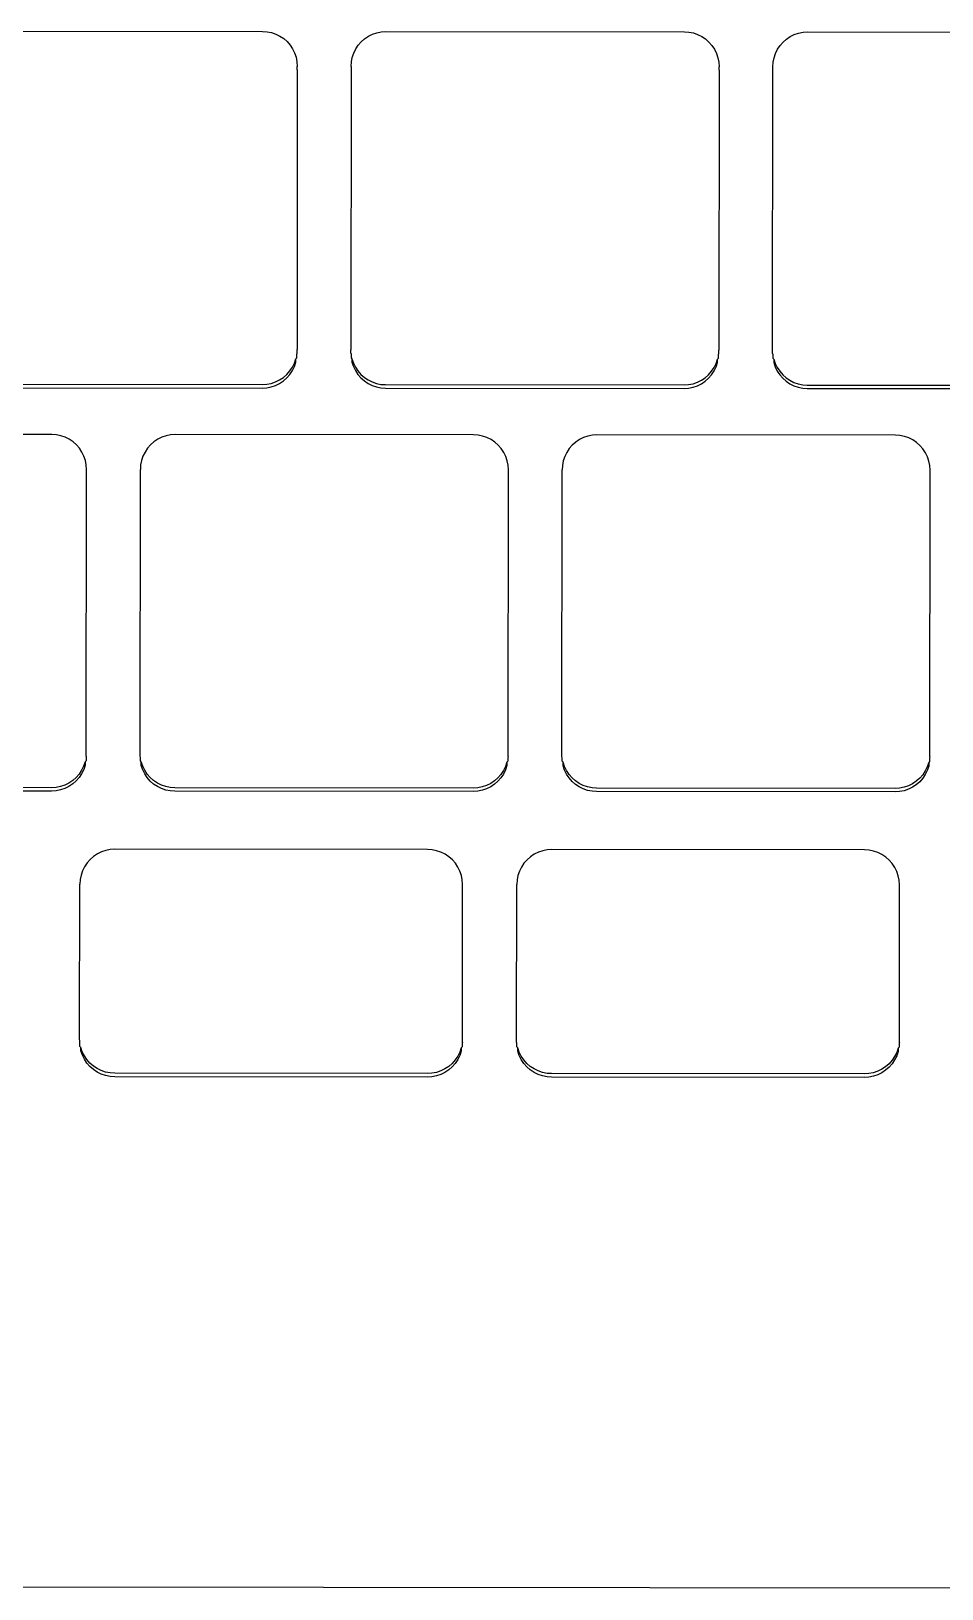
# Model space of a CAD drawing. Header units: millimetres. Extents: x 5625199 to 7433318, y -3316392 to -2552493.
# Drawn here: x 5806089.3 to 5806130.1, y -2585691.1 to -2585621.3 of the extents above; entities that cross this region are included whole.
import ezdxf

# ---------------------------------------------------------------- set-up
doc = ezdxf.new("R2010")
doc.units = ezdxf.units.MM
doc.layers.add('PL-活动家具', color=15, linetype='Continuous')

# ---------------------------------------------------------------- blocks, each defined once
blk = doc.blocks.new('GW21')
for p, q in [((5240462.262, -2566364.423), (5240475.635, -2566364.435)), ((5240475.635, -2566364.435), (5240475.838, -2566364.448)), ((5240475.838, -2566364.448), (5240476.038, -2566364.488)), ((5240476.038, -2566364.488), (5240476.23, -2566364.554)), ((5240476.23, -2566364.554), (5240476.413, -2566364.645)), ((5240476.413, -2566364.645), (5240476.582, -2566364.759)), ((5240476.582, -2566364.759), (5240476.735, -2566364.894)), ((5240476.735, -2566364.894), (5240476.869, -2566365.048)), ((5240479.92, -2566365.051), (5240480.054, -2566364.897)), ((5240480.054, -2566364.897), (5240480.207, -2566364.762)), ((5240480.207, -2566364.762), (5240480.376, -2566364.648)), ((5240480.376, -2566364.648), (5240480.559, -2566364.558)), ((5240480.559, -2566364.558), (5240480.752, -2566364.492)), ((5240480.752, -2566364.492), (5240480.951, -2566364.453)), ((5240480.951, -2566364.453), (5240481.154, -2566364.439)), ((5240481.154, -2566364.439), (5240494.527, -2566364.451)), ((5240494.527, -2566364.451), (5240494.73, -2566364.464)), ((5240494.73, -2566364.464), (5240494.93, -2566364.505)), ((5240494.93, -2566364.505), (5240495.122, -2566364.571)), ((5240495.122, -2566364.571), (5240495.305, -2566364.661)), ((5240495.305, -2566364.661), (5240495.474, -2566364.775)), ((5240495.474, -2566364.775), (5240495.627, -2566364.91)), ((5240495.627, -2566364.91), (5240495.761, -2566365.064)), ((5240498.812, -2566365.067), (5240498.946, -2566364.913)), ((5240498.946, -2566364.913), (5240499.099, -2566364.778)), ((5240499.099, -2566364.778), (5240499.268, -2566364.665)), ((5240499.268, -2566364.665), (5240499.451, -2566364.574)), ((5240499.451, -2566364.574), (5240499.644, -2566364.509)), ((5240499.644, -2566364.509), (5240499.843, -2566364.469)), ((5240499.843, -2566364.469), (5240500.046, -2566364.456)), ((5240500.046, -2566364.456), (5240513.419, -2566364.467)), ((5240476.869, -2566365.048), (5240476.981, -2566365.219)), ((5240476.981, -2566365.219), (5240477.071, -2566365.402)), ((5240477.071, -2566365.402), (5240477.136, -2566365.596)), ((5240477.136, -2566365.596), (5240477.176, -2566365.797)), ((5240479.611, -2566365.799), (5240479.651, -2566365.598)), ((5240479.651, -2566365.598), (5240479.716, -2566365.405)), ((5240479.716, -2566365.405), (5240479.806, -2566365.221)), ((5240479.806, -2566365.221), (5240479.92, -2566365.051)), ((5240495.761, -2566365.064), (5240495.873, -2566365.235)), ((5240495.873, -2566365.235), (5240495.963, -2566365.419)), ((5240495.963, -2566365.419), (5240496.029, -2566365.612)), ((5240496.029, -2566365.612), (5240496.068, -2566365.813)), ((5240498.503, -2566365.815), (5240498.543, -2566365.615)), ((5240498.543, -2566365.615), (5240498.608, -2566365.421)), ((5240498.608, -2566365.421), (5240498.698, -2566365.237)), ((5240498.698, -2566365.237), (5240498.812, -2566365.067)), ((5240477.176, -2566365.797), (5240477.189, -2566366.001)), ((5240477.19, -2566366.158), (5240477.177, -2566378.695)), ((5240477.19, -2566366.158), (5240477.189, -2566366.001)), ((5240479.597, -2566366.004), (5240479.585, -2566378.697)), ((5240479.597, -2566366.004), (5240479.611, -2566365.799)), ((5240496.068, -2566365.813), (5240496.081, -2566366.018)), ((5240496.082, -2566366.174), (5240496.069, -2566378.712)), ((5240496.082, -2566366.174), (5240496.081, -2566366.018)), ((5240498.478, -2566378.87), (5240498.489, -2566366.02)), ((5240498.489, -2566366.02), (5240498.503, -2566365.815)), ((5240477.164, -2566378.9), (5240477.178, -2566378.852)), ((5240477.164, -2566379.056), (5240477.164, -2566378.9)), ((5240477.178, -2566378.852), (5240477.177, -2566378.695)), ((5240479.586, -2566378.854), (5240479.585, -2566378.697)), ((5240479.586, -2566378.854), (5240479.598, -2566378.902)), ((5240479.598, -2566378.902), (5240479.599, -2566379.058)), ((5240496.056, -2566378.916), (5240496.07, -2566378.868)), ((5240496.057, -2566379.072), (5240496.056, -2566378.916)), ((5240496.07, -2566378.868), (5240496.069, -2566378.712)), ((5240498.478, -2566378.87), (5240498.49, -2566378.918)), ((5240498.49, -2566378.918), (5240498.491, -2566379.074)), ((5240476.721, -2566379.802), (5240476.855, -2566379.648)), ((5240476.855, -2566379.648), (5240476.968, -2566379.478)), ((5240476.856, -2566379.804), (5240476.969, -2566379.634)), ((5240476.968, -2566379.478), (5240477.058, -2566379.294)), ((5240476.969, -2566379.634), (5240477.059, -2566379.45)), ((5240477.058, -2566379.294), (5240477.124, -2566379.101)), ((5240477.059, -2566379.45), (5240477.125, -2566379.257)), ((5240477.124, -2566379.101), (5240477.164, -2566379.056)), ((5240477.125, -2566379.257), (5240477.124, -2566379.101)), ((5240479.599, -2566379.058), (5240479.638, -2566379.103)), ((5240479.638, -2566379.103), (5240479.703, -2566379.297)), ((5240479.638, -2566379.103), (5240479.639, -2566379.259)), ((5240479.639, -2566379.259), (5240479.704, -2566379.453)), ((5240479.703, -2566379.297), (5240479.793, -2566379.48)), ((5240479.704, -2566379.453), (5240479.794, -2566379.636)), ((5240479.793, -2566379.48), (5240479.906, -2566379.651)), ((5240479.794, -2566379.636), (5240479.907, -2566379.807)), ((5240479.906, -2566379.651), (5240480.04, -2566379.805)), ((5240495.613, -2566379.818), (5240495.747, -2566379.664)), ((5240495.747, -2566379.664), (5240495.86, -2566379.494)), ((5240495.748, -2566379.82), (5240495.861, -2566379.65)), ((5240495.86, -2566379.494), (5240495.95, -2566379.311)), ((5240495.861, -2566379.65), (5240495.951, -2566379.467)), ((5240495.95, -2566379.311), (5240496.016, -2566379.117)), ((5240495.951, -2566379.467), (5240496.017, -2566379.273)), ((5240496.016, -2566379.117), (5240496.057, -2566379.072)), ((5240496.017, -2566379.273), (5240496.016, -2566379.117)), ((5240498.491, -2566379.074), (5240498.53, -2566379.119)), ((5240498.53, -2566379.119), (5240498.595, -2566379.313)), ((5240498.53, -2566379.119), (5240498.531, -2566379.275)), ((5240498.531, -2566379.275), (5240498.596, -2566379.469)), ((5240498.595, -2566379.313), (5240498.685, -2566379.497)), ((5240498.596, -2566379.469), (5240498.686, -2566379.653)), ((5240498.685, -2566379.497), (5240498.798, -2566379.667)), ((5240498.686, -2566379.653), (5240498.799, -2566379.823)), ((5240498.798, -2566379.667), (5240498.932, -2566379.821)), ((5240462.247, -2566380.248), (5240475.62, -2566380.26)), ((5240475.62, -2566380.26), (5240475.823, -2566380.246)), ((5240475.823, -2566380.246), (5240476.023, -2566380.207)), ((5240475.824, -2566380.402), (5240476.024, -2566380.363)), ((5240476.023, -2566380.207), (5240476.216, -2566380.141)), ((5240476.024, -2566380.363), (5240476.216, -2566380.297)), ((5240476.216, -2566380.141), (5240476.398, -2566380.05)), ((5240476.216, -2566380.297), (5240476.399, -2566380.207)), ((5240476.398, -2566380.05), (5240476.567, -2566379.937)), ((5240476.399, -2566380.207), (5240476.568, -2566380.093)), ((5240476.567, -2566379.937), (5240476.721, -2566379.802)), ((5240476.568, -2566380.093), (5240476.721, -2566379.958)), ((5240476.721, -2566379.958), (5240476.856, -2566379.804)), ((5240479.907, -2566379.807), (5240480.041, -2566379.961)), ((5240480.04, -2566379.805), (5240480.193, -2566379.94)), ((5240480.041, -2566379.961), (5240480.194, -2566380.096)), ((5240480.193, -2566379.94), (5240480.362, -2566380.054)), ((5240480.194, -2566380.096), (5240480.363, -2566380.21)), ((5240480.362, -2566380.054), (5240480.544, -2566380.145)), ((5240480.363, -2566380.21), (5240480.545, -2566380.301)), ((5240480.544, -2566380.145), (5240480.737, -2566380.211)), ((5240480.545, -2566380.301), (5240480.738, -2566380.367)), ((5240480.737, -2566380.211), (5240480.936, -2566380.251)), ((5240480.738, -2566380.367), (5240480.937, -2566380.407)), ((5240480.936, -2566380.251), (5240481.139, -2566380.264)), ((5240481.139, -2566380.264), (5240494.512, -2566380.276)), ((5240494.512, -2566380.276), (5240494.715, -2566380.262)), ((5240494.715, -2566380.262), (5240494.915, -2566380.223)), ((5240494.716, -2566380.419), (5240494.916, -2566380.379)), ((5240494.915, -2566380.223), (5240495.108, -2566380.157)), ((5240494.916, -2566380.379), (5240495.108, -2566380.313)), ((5240495.108, -2566380.157), (5240495.29, -2566380.067)), ((5240495.108, -2566380.313), (5240495.291, -2566380.223)), ((5240495.29, -2566380.067), (5240495.459, -2566379.953)), ((5240495.291, -2566380.223), (5240495.46, -2566380.109)), ((5240495.459, -2566379.953), (5240495.613, -2566379.818)), ((5240495.46, -2566380.109), (5240495.613, -2566379.974)), ((5240495.613, -2566379.974), (5240495.748, -2566379.82)), ((5240498.799, -2566379.823), (5240498.933, -2566379.977)), ((5240498.932, -2566379.821), (5240499.085, -2566379.956)), ((5240498.933, -2566379.977), (5240499.086, -2566380.112)), ((5240499.085, -2566379.956), (5240499.254, -2566380.07)), ((5240499.086, -2566380.112), (5240499.255, -2566380.226)), ((5240499.254, -2566380.07), (5240499.436, -2566380.161)), ((5240499.255, -2566380.226), (5240499.437, -2566380.317)), ((5240499.436, -2566380.161), (5240499.629, -2566380.227)), ((5240499.437, -2566380.317), (5240499.63, -2566380.383)), ((5240499.629, -2566380.227), (5240499.828, -2566380.267)), ((5240499.63, -2566380.383), (5240499.829, -2566380.423)), ((5240499.828, -2566380.267), (5240500.031, -2566380.28)), ((5240500.031, -2566380.28), (5240513.404, -2566380.292)), ((5240462.248, -2566380.404), (5240475.621, -2566380.416)), ((5240475.621, -2566380.416), (5240475.824, -2566380.402)), ((5240480.937, -2566380.407), (5240481.14, -2566380.42)), ((5240481.14, -2566380.42), (5240494.513, -2566380.432)), ((5240494.513, -2566380.432), (5240494.716, -2566380.419)), ((5240499.829, -2566380.423), (5240500.032, -2566380.437)), ((5240500.032, -2566380.437), (5240513.405, -2566380.448)), ((5240466.197, -2566382.499), (5240452.824, -2566382.488)), ((5240466.4, -2566382.513), (5240466.197, -2566382.499)), ((5240466.6, -2566382.553), (5240466.4, -2566382.513)), ((5240466.792, -2566382.619), (5240466.6, -2566382.553)), ((5240466.975, -2566382.71), (5240466.792, -2566382.619)), ((5240467.144, -2566382.823), (5240466.975, -2566382.71)), ((5240467.297, -2566382.959), (5240467.144, -2566382.823)), ((5240467.431, -2566383.113), (5240467.297, -2566382.959)), ((5240467.543, -2566383.283), (5240467.431, -2566383.113)), ((5240470.482, -2566383.115), (5240470.368, -2566383.285)), ((5240470.616, -2566382.961), (5240470.482, -2566383.115)), ((5240470.769, -2566382.827), (5240470.616, -2566382.961)), ((5240470.938, -2566382.713), (5240470.769, -2566382.827)), ((5240471.121, -2566382.623), (5240470.938, -2566382.713)), ((5240471.314, -2566382.557), (5240471.121, -2566382.623)), ((5240471.513, -2566382.517), (5240471.314, -2566382.557)), ((5240471.716, -2566382.504), (5240471.513, -2566382.517)), ((5240485.089, -2566382.515), (5240471.716, -2566382.504)), ((5240485.292, -2566382.529), (5240485.089, -2566382.515)), ((5240485.492, -2566382.569), (5240485.292, -2566382.529)), ((5240485.684, -2566382.635), (5240485.492, -2566382.569)), ((5240485.867, -2566382.726), (5240485.684, -2566382.635)), ((5240486.036, -2566382.84), (5240485.867, -2566382.726)), ((5240486.189, -2566382.975), (5240486.036, -2566382.84)), ((5240486.323, -2566383.129), (5240486.189, -2566382.975)), ((5240486.436, -2566383.299), (5240486.323, -2566383.129)), ((5240489.374, -2566383.132), (5240489.26, -2566383.302)), ((5240489.508, -2566382.978), (5240489.374, -2566383.132)), ((5240489.661, -2566382.843), (5240489.508, -2566382.978)), ((5240489.83, -2566382.729), (5240489.661, -2566382.843)), ((5240490.013, -2566382.639), (5240489.83, -2566382.729)), ((5240490.206, -2566382.573), (5240490.013, -2566382.639)), ((5240490.405, -2566382.533), (5240490.206, -2566382.573)), ((5240490.608, -2566382.52), (5240490.405, -2566382.533)), ((5240503.981, -2566382.532), (5240490.608, -2566382.52)), ((5240504.184, -2566382.545), (5240503.981, -2566382.532)), ((5240504.384, -2566382.585), (5240504.184, -2566382.545)), ((5240504.576, -2566382.651), (5240504.384, -2566382.585)), ((5240504.759, -2566382.742), (5240504.576, -2566382.651)), ((5240504.928, -2566382.856), (5240504.759, -2566382.742)), ((5240505.081, -2566382.991), (5240504.928, -2566382.856)), ((5240505.215, -2566383.145), (5240505.081, -2566382.991)), ((5240505.328, -2566383.315), (5240505.215, -2566383.145)), ((5240467.633, -2566383.467), (5240467.543, -2566383.283)), ((5240467.699, -2566383.661), (5240467.633, -2566383.467)), ((5240467.738, -2566383.862), (5240467.699, -2566383.661)), ((5240467.751, -2566384.066), (5240467.738, -2566383.862)), ((5240470.173, -2566383.864), (5240470.159, -2566384.068)), ((5240470.213, -2566383.663), (5240470.173, -2566383.864)), ((5240470.278, -2566383.469), (5240470.213, -2566383.663)), ((5240470.368, -2566383.285), (5240470.278, -2566383.469)), ((5240486.525, -2566383.483), (5240486.436, -2566383.299)), ((5240486.591, -2566383.677), (5240486.525, -2566383.483)), ((5240486.63, -2566383.878), (5240486.591, -2566383.677)), ((5240486.643, -2566384.082), (5240486.63, -2566383.878)), ((5240489.105, -2566383.679), (5240489.065, -2566383.88)), ((5240489.17, -2566383.485), (5240489.105, -2566383.679)), ((5240489.26, -2566383.302), (5240489.17, -2566383.485)), ((5240505.417, -2566383.499), (5240505.328, -2566383.315)), ((5240505.483, -2566383.693), (5240505.417, -2566383.499)), ((5240505.522, -2566383.894), (5240505.483, -2566383.693)), ((5240467.739, -2566396.76), (5240467.752, -2566384.222)), ((5240467.752, -2566384.222), (5240467.751, -2566384.066)), ((5240470.147, -2566396.762), (5240470.159, -2566384.068)), ((5240486.631, -2566396.776), (5240486.644, -2566384.238)), ((5240486.644, -2566384.238), (5240486.643, -2566384.082)), ((5240489.039, -2566396.778), (5240489.051, -2566384.084)), ((5240489.065, -2566383.88), (5240489.051, -2566384.084)), ((5240505.535, -2566384.098), (5240505.522, -2566383.894)), ((5240505.523, -2566396.792), (5240505.536, -2566384.255)), ((5240505.536, -2566384.255), (5240505.535, -2566384.098)), ((5240467.727, -2566397.12), (5240467.686, -2566397.165)), ((5240467.74, -2566396.916), (5240467.726, -2566396.964)), ((5240467.726, -2566396.964), (5240467.727, -2566397.12)), ((5240467.74, -2566396.916), (5240467.739, -2566396.76)), ((5240470.148, -2566396.918), (5240470.147, -2566396.762)), ((5240470.16, -2566396.966), (5240470.148, -2566396.918)), ((5240470.161, -2566397.122), (5240470.16, -2566396.966)), ((5240470.2, -2566397.167), (5240470.161, -2566397.122)), ((5240486.619, -2566397.137), (5240486.578, -2566397.181)), ((5240486.632, -2566396.932), (5240486.618, -2566396.98)), ((5240486.618, -2566396.98), (5240486.619, -2566397.137)), ((5240486.632, -2566396.932), (5240486.631, -2566396.776)), ((5240489.04, -2566396.934), (5240489.039, -2566396.778)), ((5240489.053, -2566396.982), (5240489.04, -2566396.934)), ((5240489.053, -2566397.139), (5240489.053, -2566396.982)), ((5240489.092, -2566397.183), (5240489.053, -2566397.139)), ((5240505.524, -2566396.948), (5240505.51, -2566396.997)), ((5240505.51, -2566396.997), (5240505.511, -2566397.153)), ((5240505.524, -2566396.948), (5240505.523, -2566396.792)), ((5240467.417, -2566397.713), (5240467.283, -2566397.866)), ((5240467.53, -2566397.542), (5240467.417, -2566397.713)), ((5240467.531, -2566397.699), (5240467.418, -2566397.869)), ((5240467.62, -2566397.359), (5240467.53, -2566397.542)), ((5240467.621, -2566397.515), (5240467.531, -2566397.699)), ((5240467.686, -2566397.165), (5240467.62, -2566397.359)), ((5240467.687, -2566397.321), (5240467.621, -2566397.515)), ((5240467.686, -2566397.165), (5240467.687, -2566397.321)), ((5240470.265, -2566397.361), (5240470.2, -2566397.167)), ((5240470.201, -2566397.323), (5240470.2, -2566397.167)), ((5240470.266, -2566397.517), (5240470.201, -2566397.323)), ((5240470.355, -2566397.545), (5240470.265, -2566397.361)), ((5240470.356, -2566397.701), (5240470.266, -2566397.517)), ((5240470.468, -2566397.715), (5240470.355, -2566397.545)), ((5240470.469, -2566397.871), (5240470.356, -2566397.701)), ((5240470.602, -2566397.869), (5240470.468, -2566397.715)), ((5240486.309, -2566397.729), (5240486.175, -2566397.883)), ((5240486.422, -2566397.559), (5240486.309, -2566397.729)), ((5240486.423, -2566397.715), (5240486.31, -2566397.885)), ((5240486.512, -2566397.375), (5240486.422, -2566397.559)), ((5240486.513, -2566397.531), (5240486.423, -2566397.715)), ((5240486.578, -2566397.181), (5240486.512, -2566397.375)), ((5240486.579, -2566397.337), (5240486.513, -2566397.531)), ((5240486.578, -2566397.181), (5240486.579, -2566397.337)), ((5240489.157, -2566397.377), (5240489.092, -2566397.183)), ((5240489.093, -2566397.339), (5240489.092, -2566397.183)), ((5240489.158, -2566397.533), (5240489.093, -2566397.339)), ((5240489.247, -2566397.561), (5240489.157, -2566397.377)), ((5240489.248, -2566397.717), (5240489.158, -2566397.533)), ((5240489.36, -2566397.731), (5240489.247, -2566397.561)), ((5240489.361, -2566397.888), (5240489.248, -2566397.717)), ((5240489.494, -2566397.885), (5240489.36, -2566397.731)), ((5240505.201, -2566397.745), (5240505.067, -2566397.899)), ((5240505.314, -2566397.575), (5240505.201, -2566397.745)), ((5240505.315, -2566397.731), (5240505.202, -2566397.901)), ((5240505.404, -2566397.391), (5240505.314, -2566397.575)), ((5240505.405, -2566397.547), (5240505.315, -2566397.731)), ((5240505.47, -2566397.197), (5240505.404, -2566397.391)), ((5240505.471, -2566397.354), (5240505.405, -2566397.547)), ((5240505.511, -2566397.153), (5240505.47, -2566397.197)), ((5240505.47, -2566397.197), (5240505.471, -2566397.354)), ((5240466.182, -2566398.324), (5240452.809, -2566398.313)), ((5240466.183, -2566398.48), (5240452.81, -2566398.469)), ((5240466.385, -2566398.311), (5240466.182, -2566398.324)), ((5240466.386, -2566398.467), (5240466.183, -2566398.48)), ((5240466.585, -2566398.271), (5240466.385, -2566398.311)), ((5240466.586, -2566398.427), (5240466.386, -2566398.467)), ((5240466.778, -2566398.205), (5240466.585, -2566398.271)), ((5240466.778, -2566398.361), (5240466.586, -2566398.427)), ((5240466.96, -2566398.115), (5240466.778, -2566398.205)), ((5240466.961, -2566398.271), (5240466.778, -2566398.361)), ((5240467.129, -2566398.001), (5240466.96, -2566398.115)), ((5240467.13, -2566398.157), (5240466.961, -2566398.271)), ((5240467.283, -2566397.866), (5240467.129, -2566398.001)), ((5240467.283, -2566398.023), (5240467.13, -2566398.157)), ((5240467.418, -2566397.869), (5240467.283, -2566398.023)), ((5240470.603, -2566398.025), (5240470.469, -2566397.871)), ((5240470.755, -2566398.004), (5240470.602, -2566397.869)), ((5240470.756, -2566398.161), (5240470.603, -2566398.025)), ((5240470.924, -2566398.118), (5240470.755, -2566398.004)), ((5240470.925, -2566398.274), (5240470.756, -2566398.161)), ((5240471.106, -2566398.209), (5240470.924, -2566398.118)), ((5240471.107, -2566398.365), (5240470.925, -2566398.274)), ((5240471.299, -2566398.275), (5240471.106, -2566398.209)), ((5240471.3, -2566398.431), (5240471.107, -2566398.365)), ((5240471.498, -2566398.315), (5240471.299, -2566398.275)), ((5240471.499, -2566398.471), (5240471.3, -2566398.431)), ((5240471.701, -2566398.329), (5240471.498, -2566398.315)), ((5240471.702, -2566398.485), (5240471.499, -2566398.471)), ((5240485.074, -2566398.34), (5240471.701, -2566398.329)), ((5240485.075, -2566398.496), (5240471.702, -2566398.485)), ((5240485.277, -2566398.327), (5240485.074, -2566398.34)), ((5240485.278, -2566398.483), (5240485.075, -2566398.496)), ((5240485.477, -2566398.287), (5240485.277, -2566398.327)), ((5240485.478, -2566398.443), (5240485.278, -2566398.483)), ((5240485.67, -2566398.222), (5240485.477, -2566398.287)), ((5240485.67, -2566398.378), (5240485.478, -2566398.443)), ((5240485.852, -2566398.131), (5240485.67, -2566398.222)), ((5240485.853, -2566398.287), (5240485.67, -2566398.378)), ((5240486.022, -2566398.017), (5240485.852, -2566398.131)), ((5240486.022, -2566398.174), (5240485.853, -2566398.287)), ((5240486.175, -2566397.883), (5240486.022, -2566398.017)), ((5240486.175, -2566398.039), (5240486.022, -2566398.174)), ((5240486.31, -2566397.885), (5240486.175, -2566398.039)), ((5240489.495, -2566398.042), (5240489.361, -2566397.888)), ((5240489.647, -2566398.021), (5240489.494, -2566397.885)), ((5240489.648, -2566398.177), (5240489.495, -2566398.042)), ((5240489.816, -2566398.135), (5240489.647, -2566398.021)), ((5240489.817, -2566398.291), (5240489.648, -2566398.177)), ((5240489.998, -2566398.225), (5240489.816, -2566398.135)), ((5240489.999, -2566398.381), (5240489.817, -2566398.291)), ((5240490.191, -2566398.291), (5240489.998, -2566398.225)), ((5240490.192, -2566398.447), (5240489.999, -2566398.381)), ((5240490.39, -2566398.331), (5240490.191, -2566398.291)), ((5240490.391, -2566398.487), (5240490.192, -2566398.447)), ((5240490.594, -2566398.345), (5240490.39, -2566398.331)), ((5240490.594, -2566398.501), (5240490.391, -2566398.487)), ((5240503.966, -2566398.356), (5240490.594, -2566398.345)), ((5240503.967, -2566398.513), (5240490.594, -2566398.501)), ((5240504.169, -2566398.343), (5240503.966, -2566398.356)), ((5240504.17, -2566398.499), (5240503.967, -2566398.513)), ((5240504.369, -2566398.303), (5240504.169, -2566398.343)), ((5240504.37, -2566398.46), (5240504.17, -2566398.499)), ((5240504.562, -2566398.238), (5240504.369, -2566398.303)), ((5240504.563, -2566398.394), (5240504.37, -2566398.46)), ((5240504.744, -2566398.147), (5240504.562, -2566398.238)), ((5240504.745, -2566398.303), (5240504.563, -2566398.394)), ((5240504.914, -2566398.034), (5240504.744, -2566398.147)), ((5240504.914, -2566398.19), (5240504.745, -2566398.303)), ((5240505.067, -2566397.899), (5240504.914, -2566398.034)), ((5240505.068, -2566398.055), (5240504.914, -2566398.19)), ((5240505.202, -2566397.901), (5240505.068, -2566398.055)), ((5240468.235, -2566401.292), (5240468.064, -2566401.406)), ((5240468.419, -2566401.202), (5240468.235, -2566401.292)), ((5240468.614, -2566401.136), (5240468.419, -2566401.202)), ((5240468.815, -2566401.096), (5240468.614, -2566401.136)), ((5240469.02, -2566401.083), (5240468.815, -2566401.096)), ((5240483.023, -2566401.095), (5240469.02, -2566401.083)), ((5240483.228, -2566401.109), (5240483.023, -2566401.095)), ((5240483.43, -2566401.149), (5240483.228, -2566401.109)), ((5240483.624, -2566401.215), (5240483.43, -2566401.149)), ((5240483.808, -2566401.305), (5240483.624, -2566401.215)), ((5240483.979, -2566401.419), (5240483.808, -2566401.305)), ((5240487.804, -2566401.309), (5240487.633, -2566401.422)), ((5240487.989, -2566401.218), (5240487.804, -2566401.309)), ((5240488.183, -2566401.153), (5240487.989, -2566401.218)), ((5240488.385, -2566401.113), (5240488.183, -2566401.153)), ((5240488.59, -2566401.1), (5240488.385, -2566401.113)), ((5240502.593, -2566401.112), (5240488.59, -2566401.1)), ((5240502.798, -2566401.125), (5240502.593, -2566401.112)), ((5240502.999, -2566401.165), (5240502.798, -2566401.125)), ((5240503.194, -2566401.231), (5240502.999, -2566401.165)), ((5240503.378, -2566401.322), (5240503.194, -2566401.231)), ((5240503.549, -2566401.436), (5240503.378, -2566401.322)), ((5240467.659, -2566401.865), (5240467.568, -2566402.048)), ((5240467.773, -2566401.694), (5240467.659, -2566401.865)), ((5240467.909, -2566401.541), (5240467.773, -2566401.694)), ((5240468.064, -2566401.406), (5240467.909, -2566401.541)), ((5240484.134, -2566401.554), (5240483.979, -2566401.419)), ((5240484.269, -2566401.709), (5240484.134, -2566401.554)), ((5240484.383, -2566401.879), (5240484.269, -2566401.709)), ((5240484.474, -2566402.063), (5240484.383, -2566401.879)), ((5240487.229, -2566401.881), (5240487.138, -2566402.065)), ((5240487.343, -2566401.711), (5240487.229, -2566401.881)), ((5240487.479, -2566401.557), (5240487.343, -2566401.711)), ((5240487.633, -2566401.422), (5240487.479, -2566401.557)), ((5240503.703, -2566401.571), (5240503.549, -2566401.436)), ((5240503.839, -2566401.725), (5240503.703, -2566401.571)), ((5240503.953, -2566401.896), (5240503.839, -2566401.725)), ((5240504.043, -2566402.079), (5240503.953, -2566401.896)), ((5240467.441, -2566409.556), (5240467.448, -2566402.647)), ((5240467.461, -2566402.443), (5240467.448, -2566402.647)), ((5240467.502, -2566402.242), (5240467.461, -2566402.443)), ((5240467.568, -2566402.048), (5240467.502, -2566402.242)), ((5240484.54, -2566402.257), (5240484.474, -2566402.063)), ((5240484.579, -2566402.457), (5240484.54, -2566402.257)), ((5240484.593, -2566402.662), (5240484.579, -2566402.457)), ((5240484.593, -2566402.818), (5240484.593, -2566402.662)), ((5240487.011, -2566409.572), (5240487.018, -2566402.664)), ((5240487.031, -2566402.46), (5240487.018, -2566402.664)), ((5240487.071, -2566402.259), (5240487.031, -2566402.46)), ((5240487.138, -2566402.065), (5240487.071, -2566402.259)), ((5240504.109, -2566402.273), (5240504.043, -2566402.079)), ((5240504.149, -2566402.474), (5240504.109, -2566402.273)), ((5240504.162, -2566402.679), (5240504.149, -2566402.474)), ((5240504.163, -2566402.835), (5240504.162, -2566402.679)), ((5240484.586, -2566409.57), (5240484.593, -2566402.818)), ((5240504.156, -2566409.587), (5240504.163, -2566402.835)), ((5240467.442, -2566409.712), (5240467.441, -2566409.556)), ((5240484.587, -2566409.726), (5240484.586, -2566409.57)), ((5240487.012, -2566409.729), (5240487.011, -2566409.572)), ((5240504.157, -2566409.743), (5240504.156, -2566409.587)), ((5240467.455, -2566409.76), (5240467.442, -2566409.712)), ((5240467.455, -2566409.916), (5240467.455, -2566409.76)), ((5240467.494, -2566409.961), (5240467.455, -2566409.916)), ((5240467.56, -2566410.155), (5240467.494, -2566409.961)), ((5240467.495, -2566410.117), (5240467.494, -2566409.961)), ((5240467.561, -2566410.311), (5240467.495, -2566410.117)), ((5240467.651, -2566410.338), (5240467.56, -2566410.155)), ((5240467.652, -2566410.495), (5240467.561, -2566410.311)), ((5240467.765, -2566410.509), (5240467.651, -2566410.338)), ((5240484.375, -2566410.353), (5240484.261, -2566410.523)), ((5240484.466, -2566410.169), (5240484.375, -2566410.353)), ((5240484.467, -2566410.325), (5240484.376, -2566410.509)), ((5240484.532, -2566409.975), (5240484.466, -2566410.169)), ((5240484.533, -2566410.132), (5240484.467, -2566410.325)), ((5240484.573, -2566409.931), (5240484.532, -2566409.975)), ((5240484.532, -2566409.975), (5240484.533, -2566410.132)), ((5240484.587, -2566409.726), (5240484.573, -2566409.775)), ((5240484.573, -2566409.775), (5240484.573, -2566409.931)), ((5240487.024, -2566409.777), (5240487.012, -2566409.729)), ((5240487.025, -2566409.933), (5240487.024, -2566409.777)), ((5240487.064, -2566409.978), (5240487.025, -2566409.933)), ((5240487.13, -2566410.172), (5240487.064, -2566409.978)), ((5240487.065, -2566410.134), (5240487.064, -2566409.978)), ((5240487.131, -2566410.328), (5240487.065, -2566410.134)), ((5240487.221, -2566410.355), (5240487.13, -2566410.172)), ((5240487.222, -2566410.511), (5240487.131, -2566410.328)), ((5240487.335, -2566410.526), (5240487.221, -2566410.355)), ((5240503.945, -2566410.37), (5240503.83, -2566410.54)), ((5240504.036, -2566410.186), (5240503.945, -2566410.37)), ((5240504.037, -2566410.342), (5240503.946, -2566410.526)), ((5240504.102, -2566409.992), (5240504.036, -2566410.186)), ((5240504.103, -2566410.148), (5240504.037, -2566410.342)), ((5240504.143, -2566409.948), (5240504.102, -2566409.992)), ((5240504.102, -2566409.992), (5240504.103, -2566410.148)), ((5240504.157, -2566409.743), (5240504.142, -2566409.791)), ((5240504.142, -2566409.791), (5240504.143, -2566409.948)), ((5240467.766, -2566410.665), (5240467.652, -2566410.495)), ((5240467.9, -2566410.663), (5240467.765, -2566410.509)), ((5240467.901, -2566410.819), (5240467.766, -2566410.665)), ((5240468.055, -2566410.798), (5240467.9, -2566410.663)), ((5240468.056, -2566410.954), (5240467.901, -2566410.819)), ((5240468.226, -2566410.912), (5240468.055, -2566410.798)), ((5240468.226, -2566411.068), (5240468.056, -2566410.954)), ((5240468.41, -2566411.003), (5240468.226, -2566410.912)), ((5240468.411, -2566411.159), (5240468.226, -2566411.068)), ((5240468.604, -2566411.069), (5240468.41, -2566411.003)), ((5240468.806, -2566411.109), (5240468.604, -2566411.069)), ((5240483.42, -2566411.081), (5240483.219, -2566411.121)), ((5240483.615, -2566411.016), (5240483.42, -2566411.081)), ((5240483.799, -2566410.925), (5240483.615, -2566411.016)), ((5240483.8, -2566411.081), (5240483.616, -2566411.172)), ((5240483.97, -2566410.812), (5240483.799, -2566410.925)), ((5240483.971, -2566410.968), (5240483.8, -2566411.081)), ((5240484.125, -2566410.677), (5240483.97, -2566410.812)), ((5240484.126, -2566410.833), (5240483.971, -2566410.968)), ((5240484.261, -2566410.523), (5240484.125, -2566410.677)), ((5240484.261, -2566410.679), (5240484.126, -2566410.833)), ((5240484.376, -2566410.509), (5240484.261, -2566410.679)), ((5240487.336, -2566410.682), (5240487.222, -2566410.511)), ((5240487.47, -2566410.68), (5240487.335, -2566410.526)), ((5240487.471, -2566410.836), (5240487.336, -2566410.682)), ((5240487.625, -2566410.815), (5240487.47, -2566410.68)), ((5240487.625, -2566410.971), (5240487.471, -2566410.836)), ((5240487.795, -2566410.929), (5240487.625, -2566410.815)), ((5240487.796, -2566411.085), (5240487.625, -2566410.971)), ((5240487.98, -2566411.019), (5240487.795, -2566410.929)), ((5240487.98, -2566411.176), (5240487.796, -2566411.085)), ((5240488.174, -2566411.085), (5240487.98, -2566411.019)), ((5240488.376, -2566411.126), (5240488.174, -2566411.085)), ((5240502.99, -2566411.098), (5240502.788, -2566411.138)), ((5240503.185, -2566411.033), (5240502.99, -2566411.098)), ((5240503.369, -2566410.942), (5240503.185, -2566411.033)), ((5240503.37, -2566411.098), (5240503.186, -2566411.189)), ((5240503.54, -2566410.829), (5240503.369, -2566410.942)), ((5240503.541, -2566410.985), (5240503.37, -2566411.098)), ((5240503.695, -2566410.694), (5240503.54, -2566410.829)), ((5240503.696, -2566410.85), (5240503.541, -2566410.985)), ((5240503.83, -2566410.54), (5240503.695, -2566410.694)), ((5240503.831, -2566410.696), (5240503.696, -2566410.85)), ((5240503.946, -2566410.526), (5240503.831, -2566410.696)), ((5240468.605, -2566411.225), (5240468.411, -2566411.159)), ((5240468.807, -2566411.265), (5240468.605, -2566411.225)), ((5240469.011, -2566411.122), (5240468.806, -2566411.109)), ((5240469.012, -2566411.279), (5240468.807, -2566411.265)), ((5240483.014, -2566411.134), (5240469.011, -2566411.122)), ((5240483.014, -2566411.291), (5240469.012, -2566411.279)), ((5240483.219, -2566411.121), (5240483.014, -2566411.134)), ((5240483.22, -2566411.277), (5240483.014, -2566411.291)), ((5240483.421, -2566411.238), (5240483.22, -2566411.277)), ((5240483.616, -2566411.172), (5240483.421, -2566411.238)), ((5240488.175, -2566411.242), (5240487.98, -2566411.176)), ((5240488.376, -2566411.282), (5240488.175, -2566411.242)), ((5240488.581, -2566411.139), (5240488.376, -2566411.126)), ((5240488.581, -2566411.295), (5240488.376, -2566411.282)), ((5240502.583, -2566411.151), (5240488.581, -2566411.139)), ((5240502.584, -2566411.307), (5240488.581, -2566411.295)), ((5240502.788, -2566411.138), (5240502.583, -2566411.151)), ((5240502.789, -2566411.294), (5240502.584, -2566411.307)), ((5240502.991, -2566411.254), (5240502.789, -2566411.294)), ((5240503.186, -2566411.189), (5240502.991, -2566411.254)), ((5240547.253, -2566434.224), (5240267.755, -2566433.985))]:
    blk.add_line(p, q)

msp = doc.modelspace()

# ---------------------------------------------------------------- block references
at = {"layer": 'PL-活动家具', "color": 255}
msp.add_blockref('GW21', (565624.003, -19256.864), dxfattribs=at)

doc.saveas('drawing.dxf')
